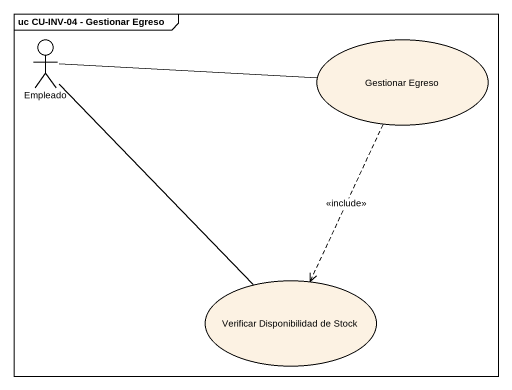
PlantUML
@startuml
mainframe uc CU-INV-04 - Gestionar Egreso
actor Empleado
usecase "Gestionar Egreso" as Gestionar_Egreso
usecase "Verificar Disponibilidad de Stock" as Verificar_Disponibilidad_de
Empleado -right- Gestionar_Egreso
Empleado -- Verificar_Disponibilidad_de
Gestionar_Egreso ..> Verificar_Disponibilidad_de : <<include>>
@enduml
